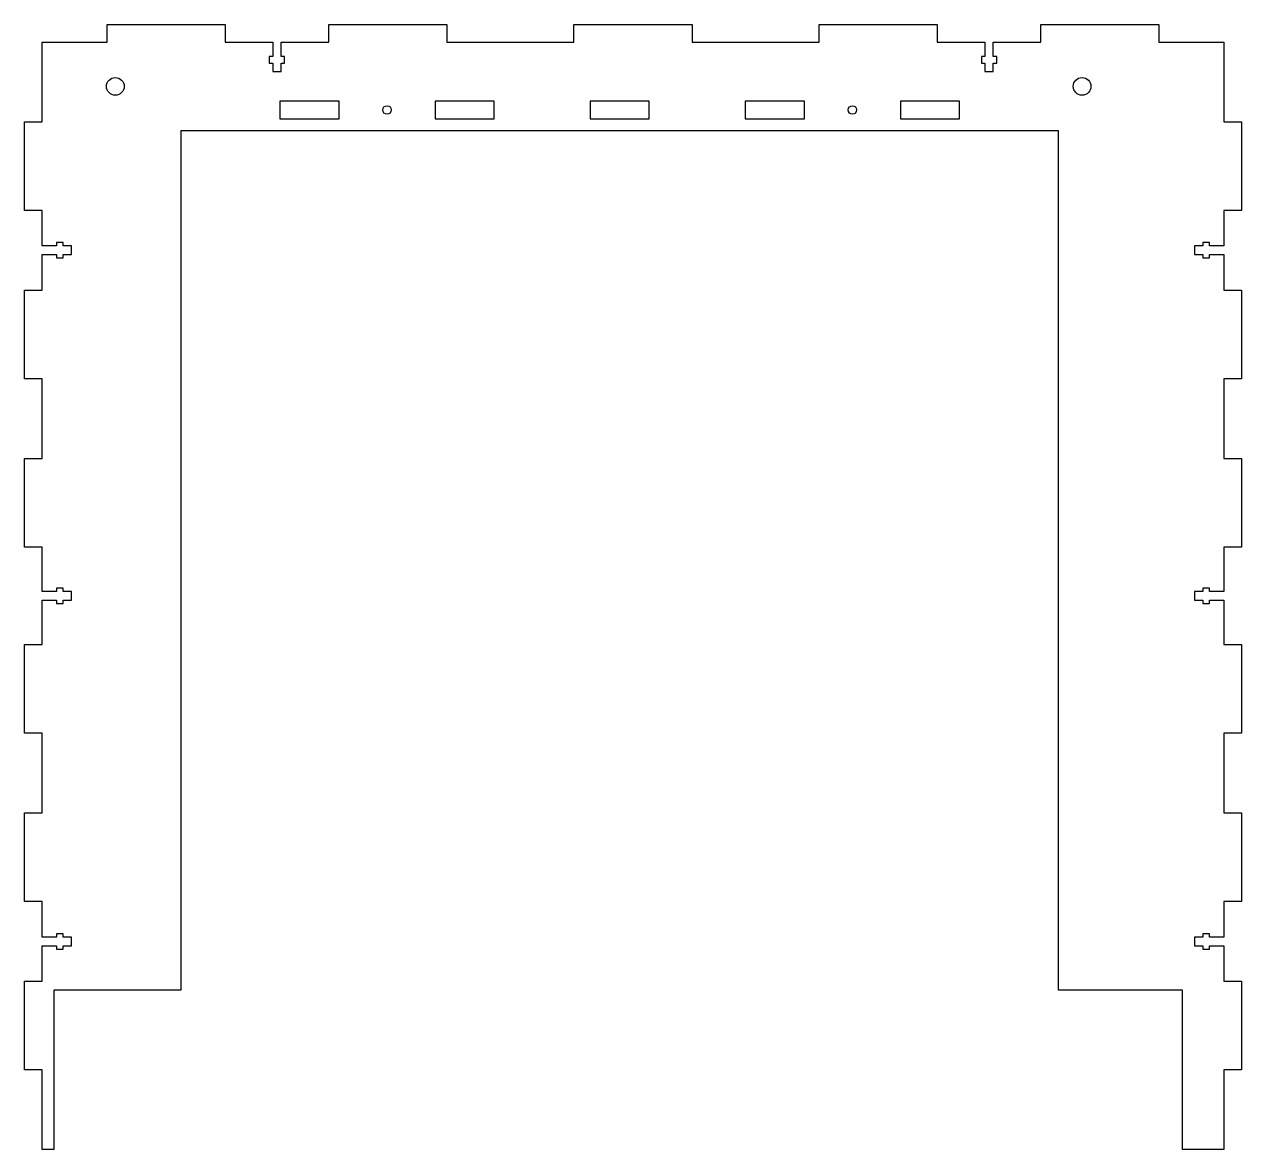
# Model space of a CAD drawing. Header units: millimetres. Extents: x -406 to 6, y 0 to 381.
import ezdxf

# ---------------------------------------------------------------- set-up
doc = ezdxf.new("R2010")
doc.units = ezdxf.units.MM
doc.layers.get('0').update_dxf_attribs({"linetype": 'CONTINUOUS'})

msp = doc.modelspace()

# ---------------------------------------------------------------- linework, layer by layer
for points in [[(0, 27.01), (0, 0), (-14, 0), (-14, 54), (-56, 54), (-56, 345), (-353, 345), (-353, 54), (-396, 54), (-396, 0), (-400, 0), (-400, 27.01), (-406, 27.01), (-406, 57.01), (-400, 57.01), (-400, 69.06), (-395.15, 69.06), (-395.15, 67.91), (-392.85, 67.91), (-392.85, 69.06), (-390, 69.06), (-390, 71.96), (-392.85, 71.96), (-392.85, 73.11), (-395.15, 73.11), (-395.15, 71.96), (-400, 71.96), (-400, 84.01), (-406, 84.01), (-406, 114.01), (-400, 114.01), (-400, 141.01), (-406, 141.01), (-406, 171.01), (-400, 171.01), (-400, 186.06), (-395.15, 186.06), (-395.15, 184.91), (-392.85, 184.91), (-392.85, 186.06), (-390, 186.06), (-390, 188.96), (-392.85, 188.96), (-392.85, 190.11), (-395.15, 190.11), (-395.15, 188.96), (-400, 188.96), (-400, 204.01), (-406, 204.01), (-406, 234.01), (-400, 234.01), (-400, 261.01), (-406, 261.01), (-406, 291.01), (-400, 291.01), (-400, 303.06), (-395.15, 303.06), (-395.15, 301.91), (-392.85, 301.91), (-392.85, 303.06), (-390, 303.06), (-390, 305.96), (-392.85, 305.96), (-392.85, 307.11), (-395.15, 307.11), (-395.15, 305.96), (-400, 305.96), (-400, 318.01), (-406, 318.01), (-406, 348.01), (-400, 348.01), (-400, 375), (-378, 375), (-378, 381), (-338, 381), (-338, 375), (-321.95, 375), (-321.95, 370.15), (-323.1, 370.15), (-323.1, 367.85), (-321.95, 367.85), (-321.95, 365), (-319.05, 365), (-319.05, 367.85), (-317.9, 367.85), (-317.9, 370.15), (-319.05, 370.15), (-319.05, 375), (-303, 375), (-303, 381), (-263, 381), (-263, 375), (-220, 375), (-220, 381), (-180, 381), (-180, 375), (-137, 375), (-137, 381), (-97, 381), (-97, 375), (-80.95, 375), (-80.95, 370.15), (-82.1, 370.15), (-82.1, 367.85), (-80.95, 367.85), (-80.95, 365), (-78.05, 365), (-78.05, 367.85), (-76.9, 367.85), (-76.9, 370.15), (-78.05, 370.15), (-78.05, 375), (-62, 375), (-62, 381), (-22, 381), (-22, 375), (0, 375), (0, 348.01), (6, 348.01), (6, 318.01), (0, 318.01), (0, 305.96), (-4.85, 305.96), (-4.85, 307.11), (-7.15, 307.11), (-7.15, 305.96), (-10, 305.96), (-10, 303.06), (-7.15, 303.06), (-7.15, 301.91), (-4.85, 301.91), (-4.85, 303.06), (0, 303.06), (0, 291.01), (6, 291.01), (6, 261.01), (0, 261.01), (0, 234.01), (6, 234.01), (6, 204.01), (0, 204.01), (0, 188.96), (-4.85, 188.96), (-4.85, 190.11), (-7.15, 190.11), (-7.15, 188.96), (-10, 188.96), (-10, 186.06), (-7.15, 186.06), (-7.15, 184.91), (-4.85, 184.91), (-4.85, 186.06), (0, 186.06), (0, 171.01), (6, 171.01), (6, 141.01), (0, 141.01), (0, 114.01), (6, 114.01), (6, 84.01), (0, 84.01), (0, 71.96), (-4.85, 71.96), (-4.85, 73.11), (-7.15, 73.11), (-7.15, 71.96), (-10, 71.96), (-10, 69.06), (-7.15, 69.06), (-7.15, 67.91), (-4.85, 67.91), (-4.85, 69.06), (0, 69.06), (0, 57.01), (6, 57.01), (6, 27.01)], [(-319.5, 355), (-319.5, 349), (-299.5, 349), (-299.5, 355)], [(-267, 355), (-267, 349), (-247, 349), (-247, 355)], [(-214.5, 355), (-214.5, 349), (-194.5, 349), (-194.5, 355)], [(-162, 355), (-162, 349), (-142, 349), (-142, 355)], [(-109.5, 355), (-109.5, 349), (-89.5, 349), (-89.5, 355)]]:
    msp.add_lwpolyline(points, close=True)
for centre, radius in [((-375.2, 360), 3), ((-48, 360), 3), ((-283.25, 352), 1.45), ((-125.75, 352), 1.45)]:
    msp.add_circle(centre, radius)

doc.saveas('drawing.dxf')
